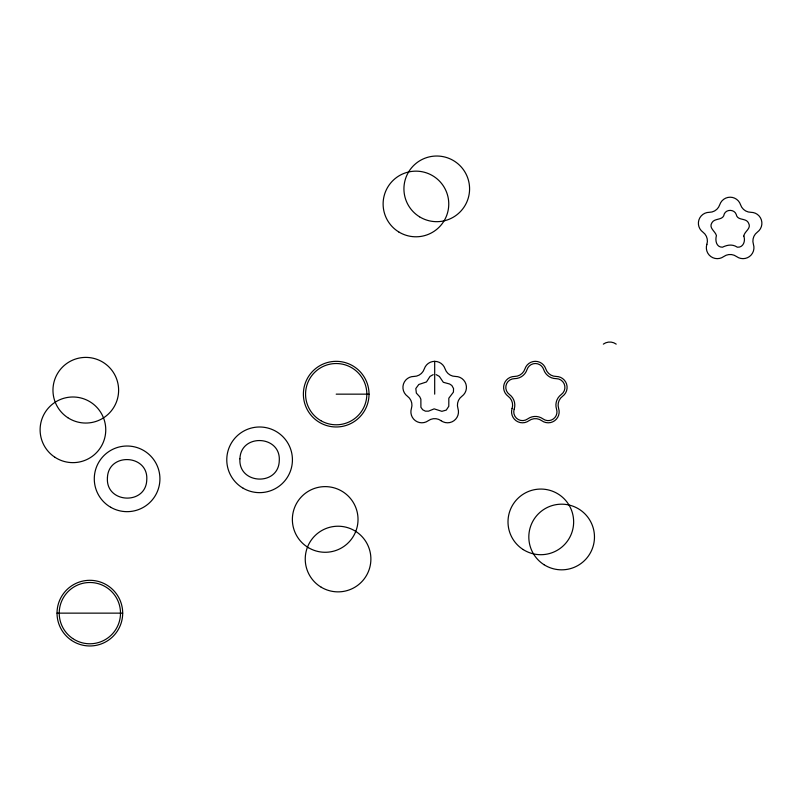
<?xml version="1.0" encoding="UTF-8"?>
<svg xmlns="http://www.w3.org/2000/svg" width="802" height="802" viewBox="0 0 802 802"><rect width="100%" height="100%" fill="white"/><g stroke="black" fill="none" stroke-linecap="round" stroke-linejoin="round"><path stroke-width="1.2" d="M433.2 374.634L430.022 376.409L426.474 381.952L418.784 384.489L415.817 388.539L416.358 393.11L419.757 396.82L420.87 399.206L420.91 407.306L422.724 409.792L425.391 411.155L428.539 411.155L434.153 408.86L441.872 411.326L446.263 410.093L448.789 406.293L448.829 398.193L453.421 392.128L453.551 388.539L451.837 385.481L449.641 384.018L443.316 382.283L439.346 376.409L436.168 374.634M336.198 394.153L369.03 394.153A32.832 32.832 0 0 0 319.787 365.732A32.832 32.832 0 0 0 319.787 422.584A32.832 32.832 0 0 0 369.03 394.153M57.032 613.139L122.696 613.139M434.684 361.331L434.684 394.153M603.335 344.118A10.947 10.947 0 0 1 616.207 344.118M107.428 477.872C105.633 503.486 146.044 505.471 146.766 479.807C148.56 454.193 108.16 452.208 107.428 477.872M239.928 458.844C238.134 484.468 278.545 486.453 279.266 460.779C281.061 435.165 240.65 433.18 239.928 458.844M743.805 236.109C745.69 240.851 743.364 247.768 737.329 247.186C732.396 243.938 727.414 244.841 722.422 247.206C716.176 247.277 715.043 240.269 716.427 235.587C715.244 231.106 708.356 227.958 712.026 222.575C714.863 217.683 723.314 220.851 724.276 213.944C726.452 208.971 734.421 209.282 736.216 214.395C737.379 221.121 746.141 217.532 748.507 223.016C751.815 228.62 744.306 231.257 743.805 236.109M243.186 488.248A32.832 32.832 0 0 0 292.429 459.817A32.832 32.832 0 0 0 243.186 431.386A32.832 32.832 0 0 0 243.186 488.248M320.88 420.689A30.636 30.636 0 0 0 366.835 394.153A30.636 30.636 0 0 0 320.88 367.627A30.636 30.636 0 0 0 320.88 420.689M514.172 409.16A8.752 8.752 0 0 0 527.636 418.945A13.133 13.133 0 0 1 543.074 418.945A8.752 8.752 0 0 0 556.548 409.16A13.133 13.133 0 0 1 561.32 394.474A8.752 8.752 0 0 0 556.177 378.644A13.133 13.133 0 0 1 543.686 369.572A8.752 8.752 0 0 0 527.034 369.572A13.133 13.133 0 0 1 514.543 378.644A8.752 8.752 0 0 0 509.4 394.474A13.133 13.133 0 0 1 514.172 409.16M512.087 408.479A10.947 10.947 0 0 0 528.929 420.719A10.947 10.947 0 0 1 541.791 420.719A10.947 10.947 0 0 0 558.633 408.479A10.947 10.947 0 0 1 562.603 396.248A10.947 10.947 0 0 0 556.177 376.449A10.947 10.947 0 0 1 545.771 368.89A10.947 10.947 0 0 0 524.949 368.89A10.947 10.947 0 0 1 514.543 376.449A10.947 10.947 0 0 0 508.117 396.248A10.947 10.947 0 0 1 512.087 408.479M706.873 244.339A10.947 10.947 0 0 0 723.715 256.57A10.947 10.947 0 0 1 736.577 256.57A10.947 10.947 0 0 0 753.419 244.339A10.947 10.947 0 0 1 757.389 232.109A10.947 10.947 0 0 0 750.953 212.309A10.947 10.947 0 0 1 740.547 204.751A10.947 10.947 0 0 0 719.735 204.751A10.947 10.947 0 0 1 709.329 212.309A10.947 10.947 0 0 0 702.893 232.109A10.947 10.947 0 0 1 706.873 244.339M110.686 507.265A32.832 32.832 0 0 0 159.929 478.834A32.832 32.832 0 0 0 110.686 450.413A32.832 32.832 0 0 0 110.686 507.265M72.691 638.512A30.636 30.636 0 0 0 120.43 615.324A30.636 30.636 0 0 0 76.471 585.58A30.636 30.636 0 0 0 72.691 638.512M71.458 640.327A32.832 32.832 0 0 0 122.606 615.485A32.832 32.832 0 0 0 75.518 583.605A32.832 32.832 0 0 0 71.458 640.327M419.536 216.801A32.832 32.832 0 0 0 469.571 189.783A32.832 32.832 0 0 0 421.16 159.959A32.832 32.832 0 0 0 419.536 216.801M308.379 547.646A32.832 32.832 0 0 0 358.023 519.917A32.832 32.832 0 0 0 309.191 490.784A32.832 32.832 0 0 0 308.379 547.646M523.205 549.581A32.832 32.832 0 0 0 573.62 523.285A32.832 32.832 0 0 0 525.641 492.779A32.832 32.832 0 0 0 523.205 549.581M398.714 231.918A32.832 32.832 0 0 0 448.749 204.911A32.832 32.832 0 0 0 400.338 175.087A32.832 32.832 0 0 0 398.714 231.918M321.241 587.234A32.832 32.832 0 0 0 370.885 559.515A32.832 32.832 0 0 0 322.053 530.383A32.832 32.832 0 0 0 321.241 587.234M544.027 564.708A32.832 32.832 0 0 0 594.442 538.413A32.832 32.832 0 0 0 546.463 507.897A32.832 32.832 0 0 0 544.027 564.708M441.12 420.719A10.947 10.947 0 0 0 457.952 408.479A10.947 10.947 0 0 1 461.932 396.248A10.947 10.947 0 0 0 455.496 376.449A10.947 10.947 0 0 1 445.09 368.89A10.947 10.947 0 0 0 424.278 368.89A10.947 10.947 0 0 1 413.872 376.449A10.947 10.947 0 0 0 407.436 396.248A10.947 10.947 0 0 1 411.416 408.479A10.947 10.947 0 0 0 428.248 420.719A10.947 10.947 0 0 1 441.12 420.719M54.917 457.26A32.832 32.832 0 0 0 105.704 431.687A32.832 32.832 0 0 0 58.165 400.499A32.832 32.832 0 0 0 54.917 457.26M67.779 417.672A32.832 32.832 0 0 0 118.566 392.098A32.832 32.832 0 0 0 71.027 360.9A32.832 32.832 0 0 0 67.779 417.672"/></g></svg>
